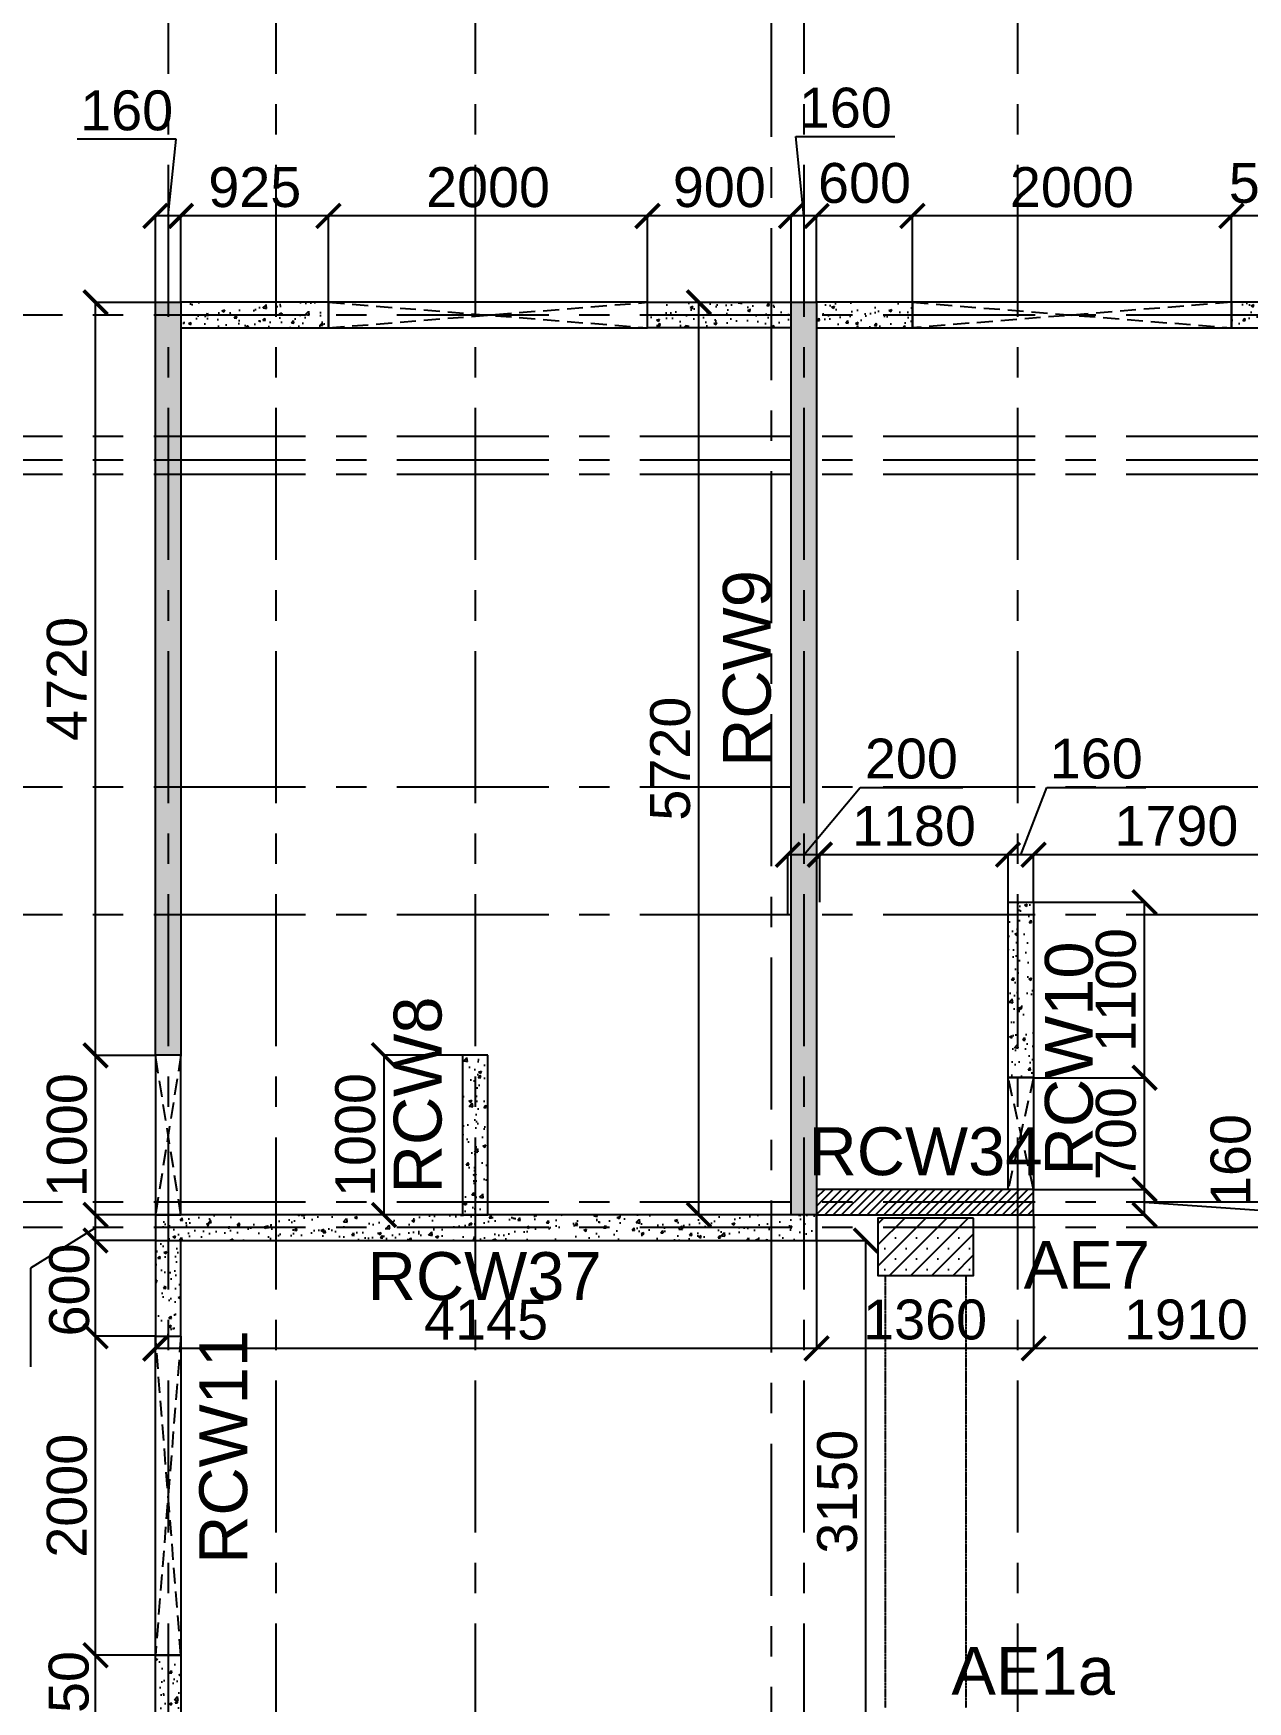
# Model space of a CAD drawing. Header units: inches. Extents: x 207135 to 337634, y -175669 to -89669.
# Drawn here: x 269851 to 277463, y -116694 to -106237 of the extents above; entities that cross this region are included whole.
import ezdxf

# ---------------------------------------------------------------- set-up
doc = ezdxf.new("R2010")
doc.units = ezdxf.units.IN
doc.header["$MEASUREMENT"] = 0
for name, pattern in [('CENTER', [50.8, 31.75, -6.35, 6.35, -6.35]), ('DASHED2', [9.525, 6.35, -3.175]), ('Hidden', [3, 2, -1])]:
    doc.linetypes.add(name, pattern=pattern)
for name, color, linetype in [('160 R.C. WALL HAT', 8, 'Continuous'), ('160 R.C.WALL', 6, 'Continuous'), ('160 WALL  OPENING LINE', 1, 'Continuous'), ('160 WALL OPEING', 1, 'Continuous'), ('AR-Column', 40, 'Continuous'), ('AR-Hidden', 251, 'DASHED2'), ('DIM', 251, 'Continuous'), ('GRID', 8, 'CENTER'), ('NON S.WALL HATCH', 8, 'Continuous'), ('SHEAR WALL NAME', 3, 'Continuous'), ('SHEARWALL HATCH', 8, 'Continuous'), ('TEXT-1', 3, 'Continuous')]:
    doc.layers.add(name, color=color, linetype=linetype)
doc.styles.add('T200', font='sanss___.ttf', dxfattribs={"height": 250})
doc.styles.add('T300', font='sanss___.ttf', dxfattribs={"height": 350})
doc.dimstyles.new('T 200', dxfattribs={"dimtxt": 250, "dimasz": 150, "dimexe": 1, "dimexo": 0, "dimgap": 50, "dimtad": 1, "dimdec": 0, "dimdsep": 46, "dimtxsty": 'T200', "dimblk": 'ARCHTICK', "dimcen": 2.5, "dimdle": 1, "dimclrd": 5, "dimclre": 253, "dimclrt": 1, "dimadec": 0, "dimazin": 0, "dimtfac": 1, "dimtdec": 0, "dimtmove": 2, "dimatfit": 3, "dimfxl": 0, "dimarcsym": 0})
pattern_1 = [(50, (2134462.95, 285107.85), (179.315046, -15.688034), [18.75, -206.25]), (355, (2134462.95, 285107.85), (-34.687833, 188.048033), [15, -165]), (100.451444, (2134477.9, 285106.54), (144.627212, 172.359998), [15.935048, -175.285528]), (46.1842, (2134462.95, 285157.85), (266.810333, -41.37982), [28.125, -309.375]), (96.635635, (2134485.19, 285154.4), (233.665486, 243.52965), [23.902586, -262.92844]), (351.184164, (2134462.95, 285157.85), (233.665486, 243.52965), [22.5, -247.5]), (21, (2134487.95, 285145.35), (149.226763, -100.654723), [18.75, -206.25]), (326, (2134487.95, 285145.35), (60.828833, 181.287511), [15, -165]), (71.451445, (2134500.39, 285136.96), (210.055594, 80.632788), [15.935047, -175.285528]), (37.5, (2134462.95, 285107.85), (3.0399638, 83.2234635), [0, -163, 0, -167.5, 0, -165.625]), (7.5, (2134462.95, 285107.85), (65.7673844, 98.602928), [0, -95.5, 0, -159.25, 0, -63.125]), (327.5, (2134407.2, 285107.85), (133.455609, -5.638718), [0, -62.5, 0, -195, 0, -258.75]), (317.5, (2134382.2, 285107.85), (145.796542, 25.0262456), [0, -81.25, 0, -129.5, 0, -183.75])]
pattern_2 = [(50, (2134302.95, 279547.85), (179.315046, -15.688034), [18.75, -206.25]), (355, (2134302.95, 279547.85), (-34.687833, 188.048033), [15, -165]), (100.451444, (2134317.9, 279546.54), (144.627212, 172.359998), [15.935048, -175.285528]), (46.1842, (2134302.95, 279597.85), (266.810333, -41.37982), [28.125, -309.375]), (96.635635, (2134325.19, 279594.4), (233.665486, 243.52965), [23.902586, -262.92844]), (351.184164, (2134302.95, 279597.85), (233.665486, 243.52965), [22.5, -247.5]), (21, (2134327.95, 279585.35), (149.226763, -100.654723), [18.75, -206.25]), (326, (2134327.95, 279585.35), (60.828833, 181.287511), [15, -165]), (71.451445, (2134340.39, 279576.96), (210.055594, 80.632788), [15.935047, -175.285528]), (37.5, (2134302.95, 279547.85), (3.0399638, 83.2234635), [0, -163, 0, -167.5, 0, -165.625]), (7.5, (2134302.95, 279547.85), (65.7673844, 98.602928), [0, -95.5, 0, -159.25, 0, -63.125]), (327.5, (2134247.2, 279547.85), (133.455609, -5.638718), [0, -62.5, 0, -195, 0, -258.75]), (317.5, (2134222.2, 279547.85), (145.796542, 25.0262456), [0, -81.25, 0, -129.5, 0, -183.75])]
pattern_3 = [(50, (2124542.95, 287067.85), (179.315046, -15.688034), [18.75, -206.25]), (355, (2124542.95, 287067.85), (-34.687833, 188.048033), [15, -165]), (100.451444, (2124557.9, 287066.54), (144.627212, 172.359998), [15.935048, -175.285528]), (46.1842, (2124542.95, 287117.85), (266.810333, -41.37982), [28.125, -309.375]), (96.635635, (2124565.19, 287114.4), (233.665486, 243.52965), [23.902586, -262.92844]), (351.184164, (2124542.95, 287117.85), (233.665486, 243.52965), [22.5, -247.5]), (21, (2124567.95, 287105.35), (149.226763, -100.654723), [18.75, -206.25]), (326, (2124567.95, 287105.35), (60.828833, 181.287511), [15, -165]), (71.451445, (2124580.39, 287096.96), (210.055594, 80.632788), [15.935047, -175.285528]), (37.5, (2124542.95, 287067.85), (3.0399638, 83.2234635), [0, -163, 0, -167.5, 0, -165.625]), (7.5, (2124542.95, 287067.85), (65.7673844, 98.602928), [0, -95.5, 0, -159.25, 0, -63.125]), (327.5, (2124487.2, 287067.85), (133.455609, -5.638718), [0, -62.5, 0, -195, 0, -258.75]), (317.5, (2124462.2, 287067.85), (145.796542, 25.0262456), [0, -81.25, 0, -129.5, 0, -183.75])]

# ---------------------------------------------------------------- blocks, each defined once
blk = doc.blocks.new('_ARCHTICK')
at = {"color": 0, "linetype": 'ByBlock', "const_width": 0.15}
blk.add_lwpolyline([(-0.5, -0.5), (0.5, 0.5)], dxfattribs=at)
blk = doc.blocks.new('*D484')
at = {"layer": 'Defpoints', "color": 0}
for p in [(277361, -107381), (277361, -107923, 15), (277911, -107923, 15)]:
    blk.add_point(p, dxfattribs=at)
at = {"layer": 'DIM', "color": 5, "lineweight": -2}
blk.add_line((277912, -107381), (277360, -107381), dxfattribs=at)
at = {"layer": 'DIM', "color": 253, "lineweight": -2}
for p, q in [((277361, -107923), (277361, -107380)), ((277911, -107923), (277911, -107380))]:
    blk.add_line(p, q, dxfattribs=at)
at = {"layer": 'DIM', "color": 5, "lineweight": -2, "xscale": 150, "yscale": 150, "zscale": 150, "rotation": 180}
blk.add_blockref('_ARCHTICK', (277361, -107381), dxfattribs=at)
at = {"layer": 'DIM', "color": 5, "lineweight": -2, "xscale": 150, "yscale": 150, "zscale": 150}
blk.add_blockref('_ARCHTICK', (277911, -107381), dxfattribs=at)
at = {"layer": 'DIM', "color": 1, "insert": (277636, -107176), "char_height": 250, "attachment_point": 5, "style": 'T200'}
blk.add_mtext('550', dxfattribs=at)
blk = doc.blocks.new('*D485')
at = {"layer": 'Defpoints', "color": 0}
for p in [(275361, -107381), (275361, -107923, 15), (277361, -107923, 15)]:
    blk.add_point(p, dxfattribs=at)
at = {"layer": 'DIM', "color": 5, "lineweight": -2}
blk.add_line((277362, -107381), (275360, -107381), dxfattribs=at)
at = {"layer": 'DIM', "color": 253, "lineweight": -2}
for p, q in [((275361, -107923), (275361, -107380)), ((277361, -107923), (277361, -107380))]:
    blk.add_line(p, q, dxfattribs=at)
at = {"layer": 'DIM', "color": 5, "lineweight": -2, "xscale": 150, "yscale": 150, "zscale": 150, "rotation": 180}
blk.add_blockref('_ARCHTICK', (275361, -107381), dxfattribs=at)
at = {"layer": 'DIM', "color": 5, "lineweight": -2, "xscale": 150, "yscale": 150, "zscale": 150}
blk.add_blockref('_ARCHTICK', (277361, -107381), dxfattribs=at)
at = {"layer": 'DIM', "color": 1, "insert": (276361, -107202), "char_height": 250, "attachment_point": 5, "style": 'T200'}
blk.add_mtext('2000', dxfattribs=at)
blk = doc.blocks.new('*D486')
at = {"layer": 'Defpoints', "color": 0}
for p in [(274761, -107381), (274761, -107923, 15), (275361, -107923, 15)]:
    blk.add_point(p, dxfattribs=at)
at = {"layer": 'DIM', "color": 5, "lineweight": -2}
blk.add_line((275362, -107381), (274760, -107381), dxfattribs=at)
at = {"layer": 'DIM', "color": 253, "lineweight": -2}
for p, q in [((274761, -107923), (274761, -107380)), ((275361, -107923), (275361, -107380))]:
    blk.add_line(p, q, dxfattribs=at)
at = {"layer": 'DIM', "color": 5, "lineweight": -2, "xscale": 150, "yscale": 150, "zscale": 150, "rotation": 180}
blk.add_blockref('_ARCHTICK', (274761, -107381), dxfattribs=at)
at = {"layer": 'DIM', "color": 5, "lineweight": -2, "xscale": 150, "yscale": 150, "zscale": 150}
blk.add_blockref('_ARCHTICK', (275361, -107381), dxfattribs=at)
at = {"layer": 'DIM', "color": 1, "insert": (275061, -107176), "char_height": 250, "attachment_point": 5, "style": 'T200'}
blk.add_mtext('600', dxfattribs=at)
blk = doc.blocks.new('*D487')
at = {"layer": 'Defpoints', "color": 0}
for p in [(274601, -107381), (274601, -107923, 15), (274761, -107923, 15)]:
    blk.add_point(p, dxfattribs=at)
at = {"layer": 'DIM', "color": 5, "lineweight": -2}
for p, q in [((274681, -107381), (274631, -106883)), ((274631, -106883), (275251, -106883)), ((274762, -107381), (274600, -107381))]:
    blk.add_line(p, q, dxfattribs=at)
at = {"layer": 'DIM', "color": 253, "lineweight": -2}
for p, q in [((274601, -107923), (274601, -107380)), ((274761, -107923), (274761, -107380))]:
    blk.add_line(p, q, dxfattribs=at)
at = {"layer": 'DIM', "color": 5, "lineweight": -2, "xscale": 150, "yscale": 150, "zscale": 150, "rotation": 180}
blk.add_blockref('_ARCHTICK', (274601, -107381), dxfattribs=at)
at = {"layer": 'DIM', "color": 5, "lineweight": -2, "xscale": 150, "yscale": 150, "zscale": 150}
blk.add_blockref('_ARCHTICK', (274761, -107381), dxfattribs=at)
at = {"layer": 'DIM', "color": 1, "insert": (274941, -106704), "char_height": 250, "attachment_point": 5, "style": 'T200'}
blk.add_mtext('160', dxfattribs=at)
blk = doc.blocks.new('*D488')
at = {"layer": 'Defpoints', "color": 0}
for p in [(273701, -107381), (273701, -107923, 15), (274601, -107923, 15)]:
    blk.add_point(p, dxfattribs=at)
at = {"layer": 'DIM', "color": 5, "lineweight": -2}
blk.add_line((274602, -107381), (273700, -107381), dxfattribs=at)
at = {"layer": 'DIM', "color": 253, "lineweight": -2}
for p, q in [((273701, -107923), (273701, -107380)), ((274601, -107923), (274601, -107380))]:
    blk.add_line(p, q, dxfattribs=at)
at = {"layer": 'DIM', "color": 5, "lineweight": -2, "xscale": 150, "yscale": 150, "zscale": 150, "rotation": 180}
blk.add_blockref('_ARCHTICK', (273701, -107381), dxfattribs=at)
at = {"layer": 'DIM', "color": 5, "lineweight": -2, "xscale": 150, "yscale": 150, "zscale": 150}
blk.add_blockref('_ARCHTICK', (274601, -107381), dxfattribs=at)
at = {"layer": 'DIM', "color": 1, "insert": (274151, -107202), "char_height": 250, "attachment_point": 5, "style": 'T200'}
blk.add_mtext('900', dxfattribs=at)
blk = doc.blocks.new('*D489')
at = {"layer": 'Defpoints', "color": 0}
for p in [(271701, -107381), (271701, -107923, 15), (273701, -107923, 15)]:
    blk.add_point(p, dxfattribs=at)
at = {"layer": 'DIM', "color": 5, "lineweight": -2}
blk.add_line((273702, -107381), (271700, -107381), dxfattribs=at)
at = {"layer": 'DIM', "color": 253, "lineweight": -2}
for p, q in [((271701, -107923), (271701, -107380)), ((273701, -107923), (273701, -107380))]:
    blk.add_line(p, q, dxfattribs=at)
at = {"layer": 'DIM', "color": 5, "lineweight": -2, "xscale": 150, "yscale": 150, "zscale": 150, "rotation": 180}
blk.add_blockref('_ARCHTICK', (271701, -107381), dxfattribs=at)
at = {"layer": 'DIM', "color": 5, "lineweight": -2, "xscale": 150, "yscale": 150, "zscale": 150}
blk.add_blockref('_ARCHTICK', (273701, -107381), dxfattribs=at)
at = {"layer": 'DIM', "color": 1, "insert": (272701, -107202), "char_height": 250, "attachment_point": 5, "style": 'T200'}
blk.add_mtext('2000', dxfattribs=at)
blk = doc.blocks.new('*D490')
at = {"layer": 'Defpoints', "color": 0}
for p in [(270776, -107381), (270776, -107923, 15), (271701, -107923, 15)]:
    blk.add_point(p, dxfattribs=at)
at = {"layer": 'DIM', "color": 5, "lineweight": -2}
blk.add_line((271702, -107381), (270775, -107381), dxfattribs=at)
at = {"layer": 'DIM', "color": 253, "lineweight": -2}
for p, q in [((270776, -107923), (270776, -107380)), ((271701, -107923), (271701, -107380))]:
    blk.add_line(p, q, dxfattribs=at)
at = {"layer": 'DIM', "color": 5, "lineweight": -2, "xscale": 150, "yscale": 150, "zscale": 150, "rotation": 180}
blk.add_blockref('_ARCHTICK', (270776, -107381), dxfattribs=at)
at = {"layer": 'DIM', "color": 5, "lineweight": -2, "xscale": 150, "yscale": 150, "zscale": 150}
blk.add_blockref('_ARCHTICK', (271701, -107381), dxfattribs=at)
at = {"layer": 'DIM', "color": 1, "insert": (271239, -107202), "char_height": 250, "attachment_point": 5, "style": 'T200'}
blk.add_mtext('925', dxfattribs=at)
blk = doc.blocks.new('*D491')
at = {"layer": 'Defpoints', "color": 0}
for p in [(270616, -107381), (270616, -107923), (270776, -107923, 15)]:
    blk.add_point(p, dxfattribs=at)
at = {"layer": 'DIM', "color": 5, "lineweight": -2}
for p, q in [((270746, -106900), (270126, -106900)), ((270696, -107381), (270746, -106900)), ((270777, -107381), (270615, -107381))]:
    blk.add_line(p, q, dxfattribs=at)
at = {"layer": 'DIM', "color": 253, "lineweight": -2}
for p, q in [((270616, -107923), (270616, -107380)), ((270776, -107923), (270776, -107380))]:
    blk.add_line(p, q, dxfattribs=at)
at = {"layer": 'DIM', "color": 5, "lineweight": -2, "xscale": 150, "yscale": 150, "zscale": 150, "rotation": 180}
blk.add_blockref('_ARCHTICK', (270616, -107381), dxfattribs=at)
at = {"layer": 'DIM', "color": 5, "lineweight": -2, "xscale": 150, "yscale": 150, "zscale": 150}
blk.add_blockref('_ARCHTICK', (270776, -107381), dxfattribs=at)
at = {"layer": 'DIM', "color": 1, "insert": (270436, -106721), "char_height": 250, "attachment_point": 5, "style": 'T200'}
blk.add_mtext('160', dxfattribs=at)
blk = doc.blocks.new('*D563')
at = {"layer": 'Defpoints', "color": 0}
for p in [(276121, -111385), (276121, -111683, 15), (277911, -111683, 15)]:
    blk.add_point(p, dxfattribs=at)
at = {"layer": 'DIM', "color": 5, "lineweight": -2}
blk.add_line((277912, -111385), (276120, -111385), dxfattribs=at)
at = {"layer": 'DIM', "color": 253, "lineweight": -2}
for p, q in [((276121, -111683), (276121, -111384)), ((277911, -111683), (277911, -111384))]:
    blk.add_line(p, q, dxfattribs=at)
at = {"layer": 'DIM', "color": 5, "lineweight": -2, "xscale": 150, "yscale": 150, "zscale": 150, "rotation": 180}
blk.add_blockref('_ARCHTICK', (276121, -111385), dxfattribs=at)
at = {"layer": 'DIM', "color": 5, "lineweight": -2, "xscale": 150, "yscale": 150, "zscale": 150}
blk.add_blockref('_ARCHTICK', (277911, -111385), dxfattribs=at)
at = {"layer": 'DIM', "color": 1, "insert": (277016, -111206), "char_height": 250, "attachment_point": 5, "style": 'T200'}
blk.add_mtext('1790', dxfattribs=at)
blk = doc.blocks.new('*D564')
at = {"layer": 'Defpoints', "color": 0}
for p in [(275961, -111385), (275961, -111683, 15), (276121, -111683, 15)]:
    blk.add_point(p, dxfattribs=at)
at = {"layer": 'DIM', "color": 5, "lineweight": -2}
for p, q in [((276041, -111385), (276204, -110963)), ((276204, -110963), (276825, -110963)), ((276122, -111385), (275960, -111385))]:
    blk.add_line(p, q, dxfattribs=at)
at = {"layer": 'DIM', "color": 253, "lineweight": -2}
for p, q in [((275961, -111683), (275961, -111384)), ((276121, -111683), (276121, -111384))]:
    blk.add_line(p, q, dxfattribs=at)
at = {"layer": 'DIM', "color": 5, "lineweight": -2, "xscale": 150, "yscale": 150, "zscale": 150, "rotation": 180}
blk.add_blockref('_ARCHTICK', (275961, -111385), dxfattribs=at)
at = {"layer": 'DIM', "color": 5, "lineweight": -2, "xscale": 150, "yscale": 150, "zscale": 150}
blk.add_blockref('_ARCHTICK', (276121, -111385), dxfattribs=at)
at = {"layer": 'DIM', "color": 1, "insert": (276514, -110784), "char_height": 250, "attachment_point": 5, "style": 'T200'}
blk.add_mtext('160', dxfattribs=at)
blk = doc.blocks.new('*D565')
at = {"layer": 'Defpoints', "color": 0}
for p in [(274781, -111385), (274781, -111683, 15), (275961, -111683, 15)]:
    blk.add_point(p, dxfattribs=at)
at = {"layer": 'DIM', "color": 5, "lineweight": -2}
blk.add_line((275962, -111385), (274780, -111385), dxfattribs=at)
at = {"layer": 'DIM', "color": 253, "lineweight": -2}
for p, q in [((274781, -111683), (274781, -111384)), ((275961, -111683), (275961, -111384))]:
    blk.add_line(p, q, dxfattribs=at)
at = {"layer": 'DIM', "color": 5, "lineweight": -2, "xscale": 150, "yscale": 150, "zscale": 150, "rotation": 180}
blk.add_blockref('_ARCHTICK', (274781, -111385), dxfattribs=at)
at = {"layer": 'DIM', "color": 5, "lineweight": -2, "xscale": 150, "yscale": 150, "zscale": 150}
blk.add_blockref('_ARCHTICK', (275961, -111385), dxfattribs=at)
at = {"layer": 'DIM', "color": 1, "insert": (275371, -111206), "char_height": 250, "attachment_point": 5, "style": 'T200'}
blk.add_mtext('1180', dxfattribs=at)
blk = doc.blocks.new('*D566')
at = {"layer": 'Defpoints', "color": 0}
for p in [(274581, -111385), (274581, -111763, 15), (274781, -111683, 15)]:
    blk.add_point(p, dxfattribs=at)
at = {"layer": 'DIM', "color": 5, "lineweight": -2}
for p, q in [((274681, -111385), (275033, -110963)), ((275033, -110963), (275677, -110963)), ((274782, -111385), (274580, -111385))]:
    blk.add_line(p, q, dxfattribs=at)
at = {"layer": 'DIM', "color": 253, "lineweight": -2}
for p, q in [((274581, -111763), (274581, -111384)), ((274781, -111683), (274781, -111384))]:
    blk.add_line(p, q, dxfattribs=at)
at = {"layer": 'DIM', "color": 5, "lineweight": -2, "xscale": 150, "yscale": 150, "zscale": 150, "rotation": 180}
blk.add_blockref('_ARCHTICK', (274581, -111385), dxfattribs=at)
at = {"layer": 'DIM', "color": 5, "lineweight": -2, "xscale": 150, "yscale": 150, "zscale": 150}
blk.add_blockref('_ARCHTICK', (274781, -111385), dxfattribs=at)
at = {"layer": 'DIM', "color": 1, "insert": (275355, -110784), "char_height": 250, "attachment_point": 5, "style": 'T200'}
blk.add_mtext('200', dxfattribs=at)
blk = doc.blocks.new('*D567')
at = {"layer": 'Defpoints', "color": 0}
for p in [(276121, -113483, 15), (276817, -113483), (276121, -113643, 15)]:
    blk.add_point(p, dxfattribs=at)
at = {"layer": 'DIM', "color": 5, "lineweight": -2}
for p, q in [((277536, -113613), (277536, -112992)), ((276817, -113644), (276817, -113482)), ((276817, -113563), (277536, -113613))]:
    blk.add_line(p, q, dxfattribs=at)
at = {"layer": 'DIM', "color": 253, "lineweight": -2}
for p, q in [((276121, -113483), (276818, -113483)), ((276121, -113643), (276818, -113643))]:
    blk.add_line(p, q, dxfattribs=at)
at = {"layer": 'DIM', "color": 5, "lineweight": -2, "xscale": 150, "yscale": 150, "zscale": 150}
for p, rotation in [((276817, -113483), 90), ((276817, -113643), 270)]:
    blk.add_blockref('_ARCHTICK', p, dxfattribs=dict(at, rotation=rotation))
at = {"layer": 'DIM', "color": 1, "insert": (277357, -113302), "char_height": 250, "attachment_point": 5, "rotation": 90, "style": 'T200'}
blk.add_mtext('160', dxfattribs=at)
blk = doc.blocks.new('*D568')
at = {"layer": 'Defpoints', "color": 0}
for p in [(276121, -112783, 15), (276817, -112783), (276121, -113483, 15)]:
    blk.add_point(p, dxfattribs=at)
at = {"layer": 'DIM', "color": 253, "lineweight": -2}
for p, q in [((276121, -112783), (276818, -112783)), ((276121, -113483), (276818, -113483))]:
    blk.add_line(p, q, dxfattribs=at)
at = {"layer": 'DIM', "color": 5, "lineweight": -2}
blk.add_line((276817, -113484), (276817, -112782), dxfattribs=at)
at = {"layer": 'DIM', "color": 5, "lineweight": -2, "xscale": 150, "yscale": 150, "zscale": 150}
for p, rotation in [((276817, -112783), 90), ((276817, -113483), 270)]:
    blk.add_blockref('_ARCHTICK', p, dxfattribs=dict(at, rotation=rotation))
at = {"layer": 'DIM', "color": 1, "insert": (276638, -113133), "char_height": 250, "attachment_point": 5, "rotation": 90, "style": 'T200'}
blk.add_mtext('700', dxfattribs=at)
blk = doc.blocks.new('*D569')
at = {"layer": 'Defpoints', "color": 0}
for p in [(276121, -111683, 15), (276817, -111683), (276141, -112783, 15)]:
    blk.add_point(p, dxfattribs=at)
at = {"layer": 'DIM', "color": 253, "lineweight": -2}
for p, q in [((276121, -111683), (276818, -111683)), ((276141, -112783), (276818, -112783))]:
    blk.add_line(p, q, dxfattribs=at)
at = {"layer": 'DIM', "color": 5, "lineweight": -2}
blk.add_line((276817, -112784), (276817, -111682), dxfattribs=at)
at = {"layer": 'DIM', "color": 5, "lineweight": -2, "xscale": 150, "yscale": 150, "zscale": 150}
for p, rotation in [((276817, -111683), 90), ((276817, -112783), 270)]:
    blk.add_blockref('_ARCHTICK', p, dxfattribs=dict(at, rotation=rotation))
at = {"layer": 'DIM', "color": 1, "insert": (276638, -112233), "char_height": 250, "attachment_point": 5, "rotation": 90, "style": 'T200'}
blk.add_mtext('1100', dxfattribs=at)
blk = doc.blocks.new('*D570')
at = {"layer": 'Defpoints', "color": 0}
for p in [(274761, -113643, 15), (276121, -113643, 15), (276121, -114479)]:
    blk.add_point(p, dxfattribs=at)
at = {"layer": 'DIM', "color": 253, "lineweight": -2}
for p, q in [((274761, -113643), (274761, -114480)), ((276121, -113643), (276121, -114480))]:
    blk.add_line(p, q, dxfattribs=at)
at = {"layer": 'DIM', "color": 5, "lineweight": -2}
blk.add_line((274760, -114479), (276122, -114479), dxfattribs=at)
at = {"layer": 'DIM', "color": 5, "lineweight": -2, "xscale": 150, "yscale": 150, "zscale": 150, "rotation": 180}
blk.add_blockref('_ARCHTICK', (274761, -114479), dxfattribs=at)
at = {"layer": 'DIM', "color": 5, "lineweight": -2, "xscale": 150, "yscale": 150, "zscale": 150}
blk.add_blockref('_ARCHTICK', (276121, -114479), dxfattribs=at)
at = {"layer": 'DIM', "color": 1, "insert": (275441, -114300), "char_height": 250, "attachment_point": 5, "style": 'T200'}
blk.add_mtext('1360', dxfattribs=at)
blk = doc.blocks.new('*D571')
at = {"layer": 'Defpoints', "color": 0}
for p in [(276121, -113643, 15), (278031, -114056, 15), (278031, -114479)]:
    blk.add_point(p, dxfattribs=at)
at = {"layer": 'DIM', "color": 253, "lineweight": -2}
for p, q in [((276121, -113643), (276121, -114480)), ((278031, -114056), (278031, -114480))]:
    blk.add_line(p, q, dxfattribs=at)
at = {"layer": 'DIM', "color": 5, "lineweight": -2}
blk.add_line((276120, -114479), (278032, -114479), dxfattribs=at)
at = {"layer": 'DIM', "color": 5, "lineweight": -2, "xscale": 150, "yscale": 150, "zscale": 150, "rotation": 180}
blk.add_blockref('_ARCHTICK', (276121, -114479), dxfattribs=at)
at = {"layer": 'DIM', "color": 5, "lineweight": -2, "xscale": 150, "yscale": 150, "zscale": 150}
blk.add_blockref('_ARCHTICK', (278031, -114479), dxfattribs=at)
at = {"layer": 'DIM', "color": 1, "insert": (277076, -114300), "char_height": 250, "attachment_point": 5, "style": 'T200'}
blk.add_mtext('1910', dxfattribs=at)
blk = doc.blocks.new('*D585')
at = {"layer": 'Defpoints', "color": 0}
for p in [(272541, -112642, 15), (272049, -113643), (272541, -113643, 15)]:
    blk.add_point(p, dxfattribs=at)
at = {"layer": 'DIM', "color": 253, "lineweight": -2}
for p, q in [((272541, -112642), (272048, -112642)), ((272541, -113643), (272048, -113643))]:
    blk.add_line(p, q, dxfattribs=at)
at = {"layer": 'DIM', "color": 5, "lineweight": -2}
blk.add_line((272049, -112641), (272049, -113644), dxfattribs=at)
at = {"layer": 'DIM', "color": 5, "lineweight": -2, "xscale": 150, "yscale": 150, "zscale": 150}
for p, rotation in [((272049, -112642), 90), ((272049, -113643), 270)]:
    blk.add_blockref('_ARCHTICK', p, dxfattribs=dict(at, rotation=rotation))
at = {"layer": 'DIM', "color": 1, "insert": (271870, -113142), "char_height": 250, "attachment_point": 5, "rotation": 90, "style": 'T200'}
blk.add_mtext('1000', dxfattribs=at)
blk = doc.blocks.new('*D586')
at = {"layer": 'Defpoints', "color": 0}
for p in [(274023, -107923), (274601, -107923, 15), (274601, -113643, 15)]:
    blk.add_point(p, dxfattribs=at)
at = {"layer": 'DIM', "color": 253, "lineweight": -2}
for p, q in [((274601, -107923), (274022, -107923)), ((274601, -113643), (274022, -113643))]:
    blk.add_line(p, q, dxfattribs=at)
at = {"layer": 'DIM', "color": 5, "lineweight": -2}
blk.add_line((274023, -113644), (274023, -107922), dxfattribs=at)
at = {"layer": 'DIM', "color": 5, "lineweight": -2, "xscale": 150, "yscale": 150, "zscale": 150}
for p, rotation in [((274023, -107923), 90), ((274023, -113643), 270)]:
    blk.add_blockref('_ARCHTICK', p, dxfattribs=dict(at, rotation=rotation))
at = {"layer": 'DIM', "color": 1, "insert": (273844, -110783), "char_height": 250, "attachment_point": 5, "rotation": 90, "style": 'T200'}
blk.add_mtext('5720', dxfattribs=at)
blk = doc.blocks.new('*D595')
at = {"layer": 'Defpoints', "color": 0}
for p in [(270241, -116403), (270616, -116403, 15), (270616, -116953, 15)]:
    blk.add_point(p, dxfattribs=at)
at = {"layer": 'DIM', "color": 253, "lineweight": -2}
for p, q in [((270616, -116403), (270240, -116403)), ((270616, -116953), (270240, -116953))]:
    blk.add_line(p, q, dxfattribs=at)
at = {"layer": 'DIM', "color": 5, "lineweight": -2}
blk.add_line((270241, -116954), (270241, -116402), dxfattribs=at)
at = {"layer": 'DIM', "color": 5, "lineweight": -2, "xscale": 150, "yscale": 150, "zscale": 150}
for p, rotation in [((270241, -116403), 90), ((270241, -116953), 270)]:
    blk.add_blockref('_ARCHTICK', p, dxfattribs=dict(at, rotation=rotation))
at = {"layer": 'DIM', "color": 1, "insert": (270074, -116668), "char_height": 250, "attachment_point": 5, "rotation": 90, "style": 'T200'}
blk.add_mtext('550', dxfattribs=at)
blk = doc.blocks.new('*D596')
at = {"layer": 'Defpoints', "color": 0}
for p in [(270241, -114403), (270616, -114403, 15), (270616, -116403, 15)]:
    blk.add_point(p, dxfattribs=at)
at = {"layer": 'DIM', "color": 253, "lineweight": -2}
for p, q in [((270616, -114403), (270240, -114403)), ((270616, -116403), (270240, -116403))]:
    blk.add_line(p, q, dxfattribs=at)
at = {"layer": 'DIM', "color": 5, "lineweight": -2}
blk.add_line((270241, -116404), (270241, -114402), dxfattribs=at)
at = {"layer": 'DIM', "color": 5, "lineweight": -2, "xscale": 150, "yscale": 150, "zscale": 150}
for p, rotation in [((270241, -114403), 90), ((270241, -116403), 270)]:
    blk.add_blockref('_ARCHTICK', p, dxfattribs=dict(at, rotation=rotation))
at = {"layer": 'DIM', "color": 1, "insert": (270062, -115403), "char_height": 250, "attachment_point": 5, "rotation": 90, "style": 'T200'}
blk.add_mtext('2000', dxfattribs=at)
blk = doc.blocks.new('*D597')
at = {"layer": 'Defpoints', "color": 0}
for p in [(270241, -113803), (270616, -113803, 15), (270616, -114403, 15)]:
    blk.add_point(p, dxfattribs=at)
at = {"layer": 'DIM', "color": 253, "lineweight": -2}
for p, q in [((270616, -113803), (270240, -113803)), ((270616, -114403), (270240, -114403))]:
    blk.add_line(p, q, dxfattribs=at)
at = {"layer": 'DIM', "color": 5, "lineweight": -2}
blk.add_line((270241, -114404), (270241, -113802), dxfattribs=at)
at = {"layer": 'DIM', "color": 5, "lineweight": -2, "xscale": 150, "yscale": 150, "zscale": 150}
for p, rotation in [((270241, -113803), 90), ((270241, -114403), 270)]:
    blk.add_blockref('_ARCHTICK', p, dxfattribs=dict(at, rotation=rotation))
at = {"layer": 'DIM', "color": 1, "insert": (270077, -114113), "char_height": 250, "attachment_point": 5, "rotation": 90, "style": 'T200'}
blk.add_mtext('600', dxfattribs=at)
blk = doc.blocks.new('*D598')
at = {"layer": 'Defpoints', "color": 0}
for p in [(270241, -113643), (270616, -113643, 15), (270616, -113803, 15)]:
    blk.add_point(p, dxfattribs=at)
at = {"layer": 'DIM', "color": 253, "lineweight": -2}
for p, q in [((270616, -113643), (270240, -113643)), ((270616, -113803), (270240, -113803))]:
    blk.add_line(p, q, dxfattribs=at)
at = {"layer": 'DIM', "color": 5, "lineweight": -2}
for p, q in [((270241, -113804), (270241, -113642)), ((270241, -113723), (269834, -113976)), ((269834, -113976), (269834, -114596))]:
    blk.add_line(p, q, dxfattribs=at)
at = {"layer": 'DIM', "color": 5, "lineweight": -2, "xscale": 150, "yscale": 150, "zscale": 150}
for p, rotation in [((270241, -113643), 90), ((270241, -113803), 270)]:
    blk.add_blockref('_ARCHTICK', p, dxfattribs=dict(at, rotation=rotation))
at = {"layer": 'DIM', "color": 1, "insert": (269655, -114286), "char_height": 250, "attachment_point": 5, "rotation": 90, "style": 'T200'}
blk.add_mtext('160', dxfattribs=at)
blk = doc.blocks.new('*D599')
at = {"layer": 'Defpoints', "color": 0}
for p in [(270241, -112643), (270616, -112643, 15), (270616, -113643, 15)]:
    blk.add_point(p, dxfattribs=at)
at = {"layer": 'DIM', "color": 253, "lineweight": -2}
for p, q in [((270616, -112643), (270240, -112643)), ((270616, -113643), (270240, -113643))]:
    blk.add_line(p, q, dxfattribs=at)
at = {"layer": 'DIM', "color": 5, "lineweight": -2}
blk.add_line((270241, -113644), (270241, -112642), dxfattribs=at)
at = {"layer": 'DIM', "color": 5, "lineweight": -2, "xscale": 150, "yscale": 150, "zscale": 150}
for p, rotation in [((270241, -112643), 90), ((270241, -113643), 270)]:
    blk.add_blockref('_ARCHTICK', p, dxfattribs=dict(at, rotation=rotation))
at = {"layer": 'DIM', "color": 1, "insert": (270062, -113143), "char_height": 250, "attachment_point": 5, "rotation": 90, "style": 'T200'}
blk.add_mtext('1000', dxfattribs=at)
blk = doc.blocks.new('*D600')
at = {"layer": 'Defpoints', "color": 0}
for p in [(270241, -107923), (270616, -107923), (270616, -112643, 15)]:
    blk.add_point(p, dxfattribs=at)
at = {"layer": 'DIM', "color": 253, "lineweight": -2}
for p, q in [((270616, -107923), (270240, -107923)), ((270616, -112643), (270240, -112643))]:
    blk.add_line(p, q, dxfattribs=at)
at = {"layer": 'DIM', "color": 5, "lineweight": -2}
blk.add_line((270241, -112644), (270241, -107922), dxfattribs=at)
at = {"layer": 'DIM', "color": 5, "lineweight": -2, "xscale": 150, "yscale": 150, "zscale": 150}
for p, rotation in [((270241, -107923), 90), ((270241, -112643), 270)]:
    blk.add_blockref('_ARCHTICK', p, dxfattribs=dict(at, rotation=rotation))
at = {"layer": 'DIM', "color": 1, "insert": (270062, -110283), "char_height": 250, "attachment_point": 5, "rotation": 90, "style": 'T200'}
blk.add_mtext('4720', dxfattribs=at)
blk = doc.blocks.new('*D633')
at = {"layer": 'Defpoints', "color": 0}
for p in [(274761, -113803, 15), (275070, -113803), (274576, -116953, 15)]:
    blk.add_point(p, dxfattribs=at)
at = {"layer": 'DIM', "color": 253, "lineweight": -2}
for p, q in [((274761, -113803), (275071, -113803)), ((274576, -116953), (275071, -116953))]:
    blk.add_line(p, q, dxfattribs=at)
at = {"layer": 'DIM', "color": 5, "lineweight": -2}
blk.add_line((275070, -116954), (275070, -113802), dxfattribs=at)
at = {"layer": 'DIM', "color": 5, "lineweight": -2, "xscale": 150, "yscale": 150, "zscale": 150}
for p, rotation in [((275070, -113803), 90), ((275070, -116953), 270)]:
    blk.add_blockref('_ARCHTICK', p, dxfattribs=dict(at, rotation=rotation))
at = {"layer": 'DIM', "color": 1, "insert": (274891, -115378), "char_height": 250, "attachment_point": 5, "rotation": 90, "style": 'T200'}
blk.add_mtext('3150', dxfattribs=at)
blk = doc.blocks.new('*D634')
at = {"layer": 'Defpoints', "color": 0}
for p in [(270616, -113803, 15), (274761, -113803, 15), (270616, -114480)]:
    blk.add_point(p, dxfattribs=at)
at = {"layer": 'DIM', "color": 253, "lineweight": -2}
for p, q in [((270616, -113803), (270616, -114481)), ((274761, -113803), (274761, -114481))]:
    blk.add_line(p, q, dxfattribs=at)
at = {"layer": 'DIM', "color": 5, "lineweight": -2}
blk.add_line((274762, -114480), (270615, -114480), dxfattribs=at)
at = {"layer": 'DIM', "color": 5, "lineweight": -2, "xscale": 150, "yscale": 150, "zscale": 150, "rotation": 180}
blk.add_blockref('_ARCHTICK', (270616, -114480), dxfattribs=at)
at = {"layer": 'DIM', "color": 5, "lineweight": -2, "xscale": 150, "yscale": 150, "zscale": 150}
blk.add_blockref('_ARCHTICK', (274761, -114480), dxfattribs=at)
at = {"layer": 'DIM', "color": 1, "insert": (272689, -114301), "char_height": 250, "attachment_point": 5, "style": 'T200'}
blk.add_mtext('4145', dxfattribs=at)
blk = doc.blocks.new('A$C02A55DAE')
at = {"layer": 'NON S.WALL HATCH'}
h = blk.add_hatch(dxfattribs=at)
h.set_pattern_fill('SACNCR', color=256, scale=1000)
h.set_pattern_definition([(45, (1605, -8980), (-66.29126, 66.29126), []), (45, (1671.29, -8980), (-66.29126, 66.29126), [0, -93.75])])
h.paths.add_polyline_path([(56932, -11500), (56332, -11500), (56332, -11860), (56932, -11860)])
at = {"layer": 'AR-Column', "color": 4, "elevation": -29}
blk.add_lwpolyline([(56932, -11500), (56332, -11500), (56332, -11860), (56932, -11860)], close=True, dxfattribs=at)
at = {"layer": 'AR-Hidden', "ltscale": 0.009}
for p, q in [((56379, -11860, -29), (56379, -14570, -29)), ((56884, -11860, -29), (56884, -14570, -29))]:
    blk.add_line(p, q, dxfattribs=at)

msp = doc.modelspace()

# ---------------------------------------------------------------- hatches: boundary and pattern name
at = {"layer": '160 R.C. WALL HAT'}
h = msp.add_hatch(dxfattribs=at)
h.set_pattern_fill('AR-CONC', color=256, scale=25)
h.set_pattern_definition([(50, (2144232.95, 280407.85), (179.315046, -15.688034), [18.75, -206.25]), (355, (2144232.95, 280407.85), (-34.687833, 188.048033), [15, -165]), (100.451444, (2144247.9, 280406.54), (144.627212, 172.359998), [15.935048, -175.285528]), (46.1842, (2144232.95, 280457.85), (266.810333, -41.37982), [28.125, -309.375]), (96.635635, (2144255.19, 280454.4), (233.665486, 243.52965), [23.902586, -262.92844]), (351.184164, (2144232.95, 280457.85), (233.665486, 243.52965), [22.5, -247.5]), (21, (2144257.95, 280445.35), (149.226763, -100.654723), [18.75, -206.25]), (326, (2144257.95, 280445.35), (60.828833, 181.287511), [15, -165]), (71.451445, (2144270.39, 280436.96), (210.055594, 80.632788), [15.935047, -175.285528]), (37.5, (2144232.95, 280407.85), (3.0399638, 83.2234635), [0, -163, 0, -167.5, 0, -165.625]), (7.5, (2144232.95, 280407.85), (65.7673844, 98.602928), [0, -95.5, 0, -159.25, 0, -63.125]), (327.5, (2144177.2, 280407.85), (133.455609, -5.638718), [0, -62.5, 0, -195, 0, -258.75]), (317.5, (2144152.2, 280407.85), (145.796542, 25.0262456), [0, -81.25, 0, -129.5, 0, -183.75])])
h.paths.add_polyline_path([(270776, -112642.5), (270616, -112642.5), (270616, -107922.5), (270776, -107922.5)])
h = msp.add_hatch(dxfattribs=at)
h.set_pattern_fill('AR-CONC', color=256, scale=25)
h.set_pattern_definition(pattern_1)
h.paths.add_polyline_path([(271701, -107922.5), (270776, -107922.5), (270776, -108082.5), (271701, -108082.5)])
h = msp.add_hatch(dxfattribs=at)
h.set_pattern_fill('AR-CONC', color=256, scale=25)
h.set_pattern_definition(pattern_1)
h.paths.add_polyline_path([(273701, -108082.5), (273701, -107922.5), (274601, -107922.5), (274601, -108082.5)])
h = msp.add_hatch(dxfattribs=at)
h.set_pattern_fill('AR-CONC', color=256, scale=25)
h.set_pattern_definition(pattern_2)
h.paths.add_polyline_path([(274601, -107922.5), (274761, -107922.5), (274761, -113642.5), (274601, -113642.5)])
h = msp.add_hatch(dxfattribs=at)
h.set_pattern_fill('AR-CONC', color=256, scale=25)
h.set_pattern_definition([(50, (2133702.95, 285107.85), (179.315046, -15.688034), [18.75, -206.25]), (355, (2133702.95, 285107.85), (-34.687833, 188.048033), [15, -165]), (100.451444, (2133717.9, 285106.54), (144.627212, 172.359998), [15.935048, -175.285528]), (46.1842, (2133702.95, 285157.85), (266.810333, -41.37982), [28.125, -309.375]), (96.635635, (2133725.19, 285154.4), (233.665486, 243.52965), [23.902586, -262.92844]), (351.184164, (2133702.95, 285157.85), (233.665486, 243.52965), [22.5, -247.5]), (21, (2133727.95, 285145.35), (149.226763, -100.654723), [18.75, -206.25]), (326, (2133727.95, 285145.35), (60.828833, 181.287511), [15, -165]), (71.451445, (2133740.39, 285136.96), (210.055594, 80.632788), [15.935047, -175.285528]), (37.5, (2133702.95, 285107.85), (3.0399638, 83.2234635), [0, -163, 0, -167.5, 0, -165.625]), (7.5, (2133702.95, 285107.85), (65.7673844, 98.602928), [0, -95.5, 0, -159.25, 0, -63.125]), (327.5, (2133647.2, 285107.85), (133.455609, -5.638718), [0, -62.5, 0, -195, 0, -258.75]), (317.5, (2133622.2, 285107.85), (145.796542, 25.0262456), [0, -81.25, 0, -129.5, 0, -183.75])])
h.paths.add_polyline_path([(274761, -107922.5), (275361, -107922.5), (275361, -108082.5), (274761, -108082.5)])
h = msp.add_hatch(dxfattribs=at)
h.set_pattern_fill('AR-CONC', color=256, scale=25)
h.set_pattern_definition(pattern_3)
h.paths.add_polyline_path([(277911, -107922.5), (277911, -108082.5), (277361, -108082.5), (277361, -107922.5)])
h = msp.add_hatch(dxfattribs=at)
h.set_pattern_fill('AR-CONC', color=256, scale=25)
h.set_pattern_definition(pattern_2)
h.paths.add_polyline_path([(276121, -111682.5), (275961, -111682.5), (275961, -112782.5), (276121, -112782.5)])
h = msp.add_hatch(dxfattribs=at)
h.set_pattern_fill('AR-CONC', color=256, scale=25)
h.set_pattern_definition([(50, (2130317.95, 279547.85), (179.315046, -15.688034), [18.75, -206.25]), (355, (2130317.95, 279547.85), (-34.687833, 188.048033), [15, -165]), (100.451444, (2130332.9, 279546.54), (144.627212, 172.359998), [15.935048, -175.285528]), (46.1842, (2130317.95, 279597.85), (266.810333, -41.37982), [28.125, -309.375]), (96.635635, (2130340.19, 279594.4), (233.665486, 243.52965), [23.902586, -262.92844]), (351.184164, (2130317.95, 279597.85), (233.665486, 243.52965), [22.5, -247.5]), (21, (2130342.95, 279585.35), (149.226763, -100.654723), [18.75, -206.25]), (326, (2130342.95, 279585.35), (60.828833, 181.287511), [15, -165]), (71.451445, (2130355.39, 279576.96), (210.055594, 80.632788), [15.935047, -175.285528]), (37.5, (2130317.95, 279547.85), (3.0399638, 83.2234635), [0, -163, 0, -167.5, 0, -165.625]), (7.5, (2130317.95, 279547.85), (65.7673844, 98.602928), [0, -95.5, 0, -159.25, 0, -63.125]), (327.5, (2130262.2, 279547.85), (133.455609, -5.638718), [0, -62.5, 0, -195, 0, -258.75]), (317.5, (2130237.2, 279547.85), (145.796542, 25.0262456), [0, -81.25, 0, -129.5, 0, -183.75])])
h.paths.add_polyline_path([(272700.8, -112642.5), (272540.8, -112642.5), (272540.8, -113642.5), (272700.8, -113642.5)])
h = msp.add_hatch(dxfattribs=at)
h.set_pattern_fill('AR-CONC', color=256, scale=25)
h.set_pattern_definition([(50, (2147542.95, 279387.85), (179.315046, -15.688034), [18.75, -206.25]), (355, (2147542.95, 279387.85), (-34.687833, 188.048033), [15, -165]), (100.451444, (2147557.9, 279386.54), (144.627212, 172.359998), [15.935048, -175.285528]), (46.1842, (2147542.95, 279437.85), (266.810333, -41.37982), [28.125, -309.375]), (96.635635, (2147565.19, 279434.4), (233.665486, 243.52965), [23.902586, -262.92844]), (351.184164, (2147542.95, 279437.85), (233.665486, 243.52965), [22.5, -247.5]), (21, (2147567.95, 279425.35), (149.226763, -100.654723), [18.75, -206.25]), (326, (2147567.95, 279425.35), (60.828833, 181.287511), [15, -165]), (71.451445, (2147580.39, 279416.96), (210.055594, 80.632788), [15.935047, -175.285528]), (37.5, (2147542.95, 279387.85), (3.0399638, 83.2234635), [0, -163, 0, -167.5, 0, -165.625]), (7.5, (2147542.95, 279387.85), (65.7673844, 98.602928), [0, -95.5, 0, -159.25, 0, -63.125]), (327.5, (2147487.2, 279387.85), (133.455609, -5.638718), [0, -62.5, 0, -195, 0, -258.75]), (317.5, (2147462.2, 279387.85), (145.796542, 25.0262456), [0, -81.25, 0, -129.5, 0, -183.75])])
h.paths.add_polyline_path([(274761, -113642.5), (270616, -113642.5), (270616, -113802.5), (274761, -113802.5)])
h = msp.add_hatch(dxfattribs=at)
h.set_pattern_fill('AR-CONC', color=256, scale=25)
h.set_pattern_definition([(50, (2151527.95, 278787.85), (179.315046, -15.688034), [18.75, -206.25]), (355, (2151527.95, 278787.85), (-34.687833, 188.048033), [15, -165]), (100.451444, (2151542.9, 278786.54), (144.627212, 172.359998), [15.935048, -175.285528]), (46.1842, (2151527.95, 278837.85), (266.810333, -41.37982), [28.125, -309.375]), (96.635635, (2151550.19, 278834.4), (233.665486, 243.52965), [23.902586, -262.92844]), (351.184164, (2151527.95, 278837.85), (233.665486, 243.52965), [22.5, -247.5]), (21, (2151552.95, 278825.35), (149.226763, -100.654723), [18.75, -206.25]), (326, (2151552.95, 278825.35), (60.828833, 181.287511), [15, -165]), (71.451445, (2151565.39, 278816.96), (210.055594, 80.632788), [15.935047, -175.285528]), (37.5, (2151527.95, 278787.85), (3.0399638, 83.2234635), [0, -163, 0, -167.5, 0, -165.625]), (7.5, (2151527.95, 278787.85), (65.7673844, 98.602928), [0, -95.5, 0, -159.25, 0, -63.125]), (327.5, (2151472.2, 278787.85), (133.455609, -5.638718), [0, -62.5, 0, -195, 0, -258.75]), (317.5, (2151447.2, 278787.85), (145.796542, 25.0262456), [0, -81.25, 0, -129.5, 0, -183.75])])
h.paths.add_polyline_path([(270616, -113802.5), (270776, -113802.5), (270776, -114402.5), (270616, -114402.5)])
h = msp.add_hatch(dxfattribs=at)
h.set_pattern_fill('AR-CONC', color=256, scale=25)
h.set_pattern_definition(pattern_3)
h.paths.add_polyline_path([(270776, -116422.5), (270616, -116422.5), (270616, -116952.5), (270776, -116952.5)])
at = {"layer": 'SHEARWALL HATCH'}
h = msp.add_hatch(dxfattribs=at)
h.set_pattern_fill('ANSI31', color=5, scale=300)
h.set_pattern_definition([(45, (2124542.952, 287067.85), (-26.5165043, 26.5165043), [])])
h.paths.add_polyline_path([(276121, -113482.5), (274761, -113482.5), (274761, -113642.5), (276121, -113642.5)])

# ---------------------------------------------------------------- linework, layer by layer
at = {"layer": '160 R.C.WALL'}
msp.add_line((275961, -112782.5, 14.7), (276121, -112782.5, 14.7), dxfattribs=at)
at = {"layer": '160 R.C.WALL', "elevation": 14.7}
for points in [[(270616, -107922.5), (270776, -107922.5), (270776, -112642.5), (270616, -112642.5)], [(274601, -107922.5), (274761, -107922.5), (274761, -113642.5), (274601, -113642.5)], [(275961, -111682.5), (276121, -111682.5), (276121, -112782.5), (275961, -112782.5)], [(272700.8, -112642.5), (272540.8, -112642.5), (272540.8, -113642.5), (272700.8, -113642.5)], [(274761, -113642.5), (276121, -113642.5), (276121, -113482.5), (274761, -113482.5)], [(274761, -113642.5), (270616, -113642.5), (270616, -113802.5), (274761, -113802.5)]]:
    msp.add_lwpolyline(points, close=True, dxfattribs=at)
for points in [[(270776, -108082.5), (271701, -108082.5), (271701, -107922.5), (270776, -107922.5)], [(274601, -108082.5), (273701, -108082.5), (273701, -107922.5), (274601, -107922.5)], [(274761, -108082.5), (275361, -108082.5), (275361, -107922.5), (274761, -107922.5)], [(277911, -107922.5), (277361, -107922.5), (277361, -108082.5), (277911, -108082.5)], [(270616, -113802.5), (270616, -114402.5), (270776, -114402.5), (270776, -113802.5)], [(270616, -116952.5), (270616, -116402.5), (270776, -116402.5), (270776, -116952.5)]]:
    msp.add_lwpolyline(points, dxfattribs=at)
at = {"layer": '160 WALL  OPENING LINE', "elevation": 14.7}
for points in [[(273701, -107922.5), (271701, -107922.5), (271701, -108082.5), (273701, -108082.5)], [(277361, -107922.5), (275361, -107922.5), (275361, -108082.5), (277361, -108082.5)], [(270616, -113642.5), (270776, -113642.5), (270776, -112642.5), (270616, -112642.5)], [(275961, -112782.5), (276121, -112782.5), (276121, -113482.5), (275961, -113482.5)], [(270776, -116402.5), (270616, -116402.5), (270616, -114402.5), (270776, -114402.5)]]:
    msp.add_lwpolyline(points, close=True, dxfattribs=at)
at = {"layer": '160 WALL OPEING', "linetype": 'Hidden', "ltscale": 50}
for p, q in [((271701, -108082.5, 14.7), (273701, -107922.5, 14.7)), ((271701, -107922.5, 14.7), (273701, -108082.5, 14.7)), ((277361, -107922.5, 14.7), (275361, -108082.5, 14.7)), ((275361, -107922.5, 14.7), (277361, -108082.5, 14.7)), ((270776, -113642.5, 14.7), (270616, -112642.5, 14.7)), ((270776, -112642.5, 14.7), (270616, -113642.5, 14.7)), ((276121, -113482.5, 14.7), (275961, -112782.5, 14.7)), ((276121, -112782.5, 14.7), (275961, -113482.5, 14.7)), ((270776, -116402.5, 14.7), (270616, -114402.5, 14.7)), ((270776, -114402.5, 14.7), (270616, -116402.5, 14.7))]:
    msp.add_line(p, q, dxfattribs=at)
at = {"layer": 'GRID', "ltscale": 30}
for p, q in [((270696, -94868.8, 14.7), (270696, -126522.9, 14.7)), ((271371, -94868.8, 14.7), (271371, -126522.9, 14.7)), ((272620.8, -94868.8, 14.7), (272620.8, -126522.9, 14.7)), ((274681, -94868.8, 14.7), (274681, -126522.9, 14.7)), ((276021, -94868.8, 14.7), (276021, -126522.9, 14.7)), ((274476, -95265, 14.7), (274476, -126522.9, 14.7)), ((300513.9, -108002.5, 14.7), (213696.9, -108002.5, 14.7)), ((300513.9, -108762.5, 14.7), (213696.9, -108762.5, 14.7)), ((300513.9, -108912.1, 14.7), (213155.5, -108912.1, 14.7)), ((300513.9, -109002.5, 14.7), (213957.9, -109002.5, 14.7)), ((300513.9, -110962.5, 14.7), (213869.4, -110962.5, 14.7)), ((300513.9, -111762.5, 14.7), (213696.9, -111762.5, 14.7)), ((300513.9, -113562.5, 14.7), (213893.9, -113562.5, 14.7)), ((300513.9, -113722.5, 14.7), (213696.9, -113722.5, 14.7))]:
    msp.add_line(p, q, dxfattribs=at)

# ---------------------------------------------------------------- block references
at = {"layer": 'DIM', "color": 1}
msp.add_blockref('A$C02A55DAE', (218812.4, -102162.5, 14.7), dxfattribs=at)

# ---------------------------------------------------------------- texts
at = {"layer": 'SHEAR WALL NAME', "ltscale": 7, "style": 'T300'}
for s, p in [('RCW9', (274473.6, -110834.9)), ('RCW10', (276491.8, -113395.6)), ('RCW8', (272409.7, -113507.7)), ('RCW11', (271191.3, -115830.6))]:
    msp.add_text(s, height=300, rotation=90, dxfattribs=at).set_placement(p)
for s, p in [('RCW34', (274709.8, -113393.7)), ('RCW37', (271946.3, -114176))]:
    msp.add_text(s, height=300, dxfattribs=at).set_placement(p)
at = {"layer": 'TEXT-1', "color": 4, "style": 'T300'}
for s, p in [('AE7', (276058.7, -114105.6)), ('AE1a', (275605.8, -116650.6))]:
    msp.add_text(s, height=300, dxfattribs=at).set_placement(p)

# ---------------------------------------------------------------- dimensions: what is measured, and where the dimension line sits
at = {"layer": 'DIM'}
for base, p1, p2, angle, picture, middle in [((270616, -107380.6), (270776, -107922.5, 14.7), (270616, -107922.5), 180, '*D491', (270696, -106900.2)), ((274601, -107380.6), (274761, -107922.5, 14.7), (274601, -107922.5, 14.7), 180, '*D487', (274681, -106882.6)), ((274581, -111384.8), (274781, -111682.5, 14.7), (274581, -111762.5, 14.7), 180, '*D566', (275082.8, -110962.5)), ((275961, -111384.8), (276121, -111682.5, 14.7), (275961, -111682.5, 14.7), 180, '*D564', (276254.3, -110962.5)), ((276817.1, -113482.5), (276121, -113642.5, 14.7), (276121, -113482.5, 14.7), 90, '*D567', (277536.2, -113562.5)), ((270241.1, -113642.5), (270616, -113802.5, 14.7), (270616, -113642.5, 14.7), 90, '*D598', (269834.4, -114026.2))]:
    dim = msp.add_linear_dim(base=base, p1=p1, p2=p2, angle=angle, dimstyle='T 200', override={"dimtmove": 1}, dxfattribs=at)
    dim.commit()
    dim.dimension.update_dxf_attribs({"geometry": picture, "text_midpoint": middle, "dimtype": 160})
for base, p1, p2, angle, picture, middle in [((270776, -107380.6), (271701, -107922.5, 14.7), (270776, -107922.5, 14.7), 180, '*D490', (271238.5, -107201.8)), ((271701, -107380.6), (273701, -107922.5, 14.7), (271701, -107922.5, 14.7), 180, '*D489', (272701, -107201.8)), ((273701, -107380.6), (274601, -107922.5, 14.7), (273701, -107922.5, 14.7), 180, '*D488', (274151, -107201.8)), ((274761, -107380.6), (275361, -107922.5, 14.7), (274761, -107922.5, 14.7), 180, '*D486', (275061, -107175.6)), ((275361, -107380.6), (277361, -107922.5, 14.7), (275361, -107922.5, 14.7), 180, '*D485', (276361, -107201.8)), ((277361, -107380.6), (277911, -107922.5, 14.7), (277361, -107922.5, 14.7), 180, '*D484', (277636, -107175.8)), ((270241.1, -107922.5), (270616, -112642.5, 14.7), (270616, -107922.5), 90, '*D600', (270062.4, -110282.5)), ((274023, -107922.5), (274601, -113642.5, 14.7), (274601, -107922.5, 14.7), 90, '*D586', (273844.2, -110782.5)), ((274781, -111384.8), (275961, -111682.5, 14.7), (274781, -111682.5, 14.7), 180, '*D565', (275371, -111206)), ((276121, -111384.8), (277911, -111682.5, 14.7), (276121, -111682.5, 14.7), 180, '*D563', (277016, -111206)), ((276817.1, -111682.5), (276141, -112782.5, 14.7), (276121, -111682.5, 14.7), 90, '*D569', (276638.3, -112232.5)), ((270241.1, -112642.5), (270616, -113642.5, 14.7), (270616, -112642.5, 14.7), 90, '*D599', (270062.4, -113142.5)), ((272049.1, -113642.5), (272540.8, -112642.5, 14.7), (272540.8, -113642.5, 14.7), 90, '*D585', (271870.3, -113142.5)), ((276817.1, -112782.5), (276121, -113482.5, 14.7), (276121, -112782.5, 14.7), 90, '*D568', (276638.3, -113132.5)), ((275070.4, -113802.5), (274576, -116952.5, 14.7), (274761, -113802.5, 14.7), 90, '*D633', (274891.4, -115377.5)), ((270616, -114479.6), (274761, -113802.5, 14.7), (270616, -113802.5, 14.7), 180, '*D634', (272688.5, -114300.9)), ((270241.1, -114402.5), (270616, -116402.5, 14.7), (270616, -114402.5, 14.7), 90, '*D596', (270062.4, -115402.5))]:
    dim = msp.add_linear_dim(base=base, p1=p1, p2=p2, angle=angle, dimstyle='T 200', dxfattribs=at)
    dim.commit()
    dim.dimension.update_dxf_attribs({"geometry": picture, "text_midpoint": middle})
for base, p1, p2, picture, middle in [((276121, -114478.6), (274761, -113642.5, 14.7), (276121, -113642.5, 14.7), '*D570', (275441, -114299.7)), ((278031, -114478.6), (276121, -113642.5, 14.7), (278031, -114056.1, 14.7), '*D571', (277076, -114299.9))]:
    dim = msp.add_linear_dim(base=base, p1=p1, p2=p2, dimstyle='T 200', dxfattribs=at)
    dim.commit()
    dim.dimension.update_dxf_attribs({"geometry": picture, "text_midpoint": middle})
for base, p1, p2, picture, middle in [((270241.1, -113802.5), (270616, -114402.5, 14.7), (270616, -113802.5, 14.7), '*D597', (270076.5, -114112.5)), ((270241.1, -116402.5), (270616, -116952.5, 14.7), (270616, -116402.5, 14.7), '*D595', (270074.2, -116667.5))]:
    dim = msp.add_linear_dim(base=base, p1=p1, p2=p2, angle=90, dimstyle='T 200', dxfattribs=at)
    dim.commit()
    dim.dimension.update_dxf_attribs({"geometry": picture, "text_midpoint": middle, "dimtype": 160})

doc.saveas('drawing.dxf')
